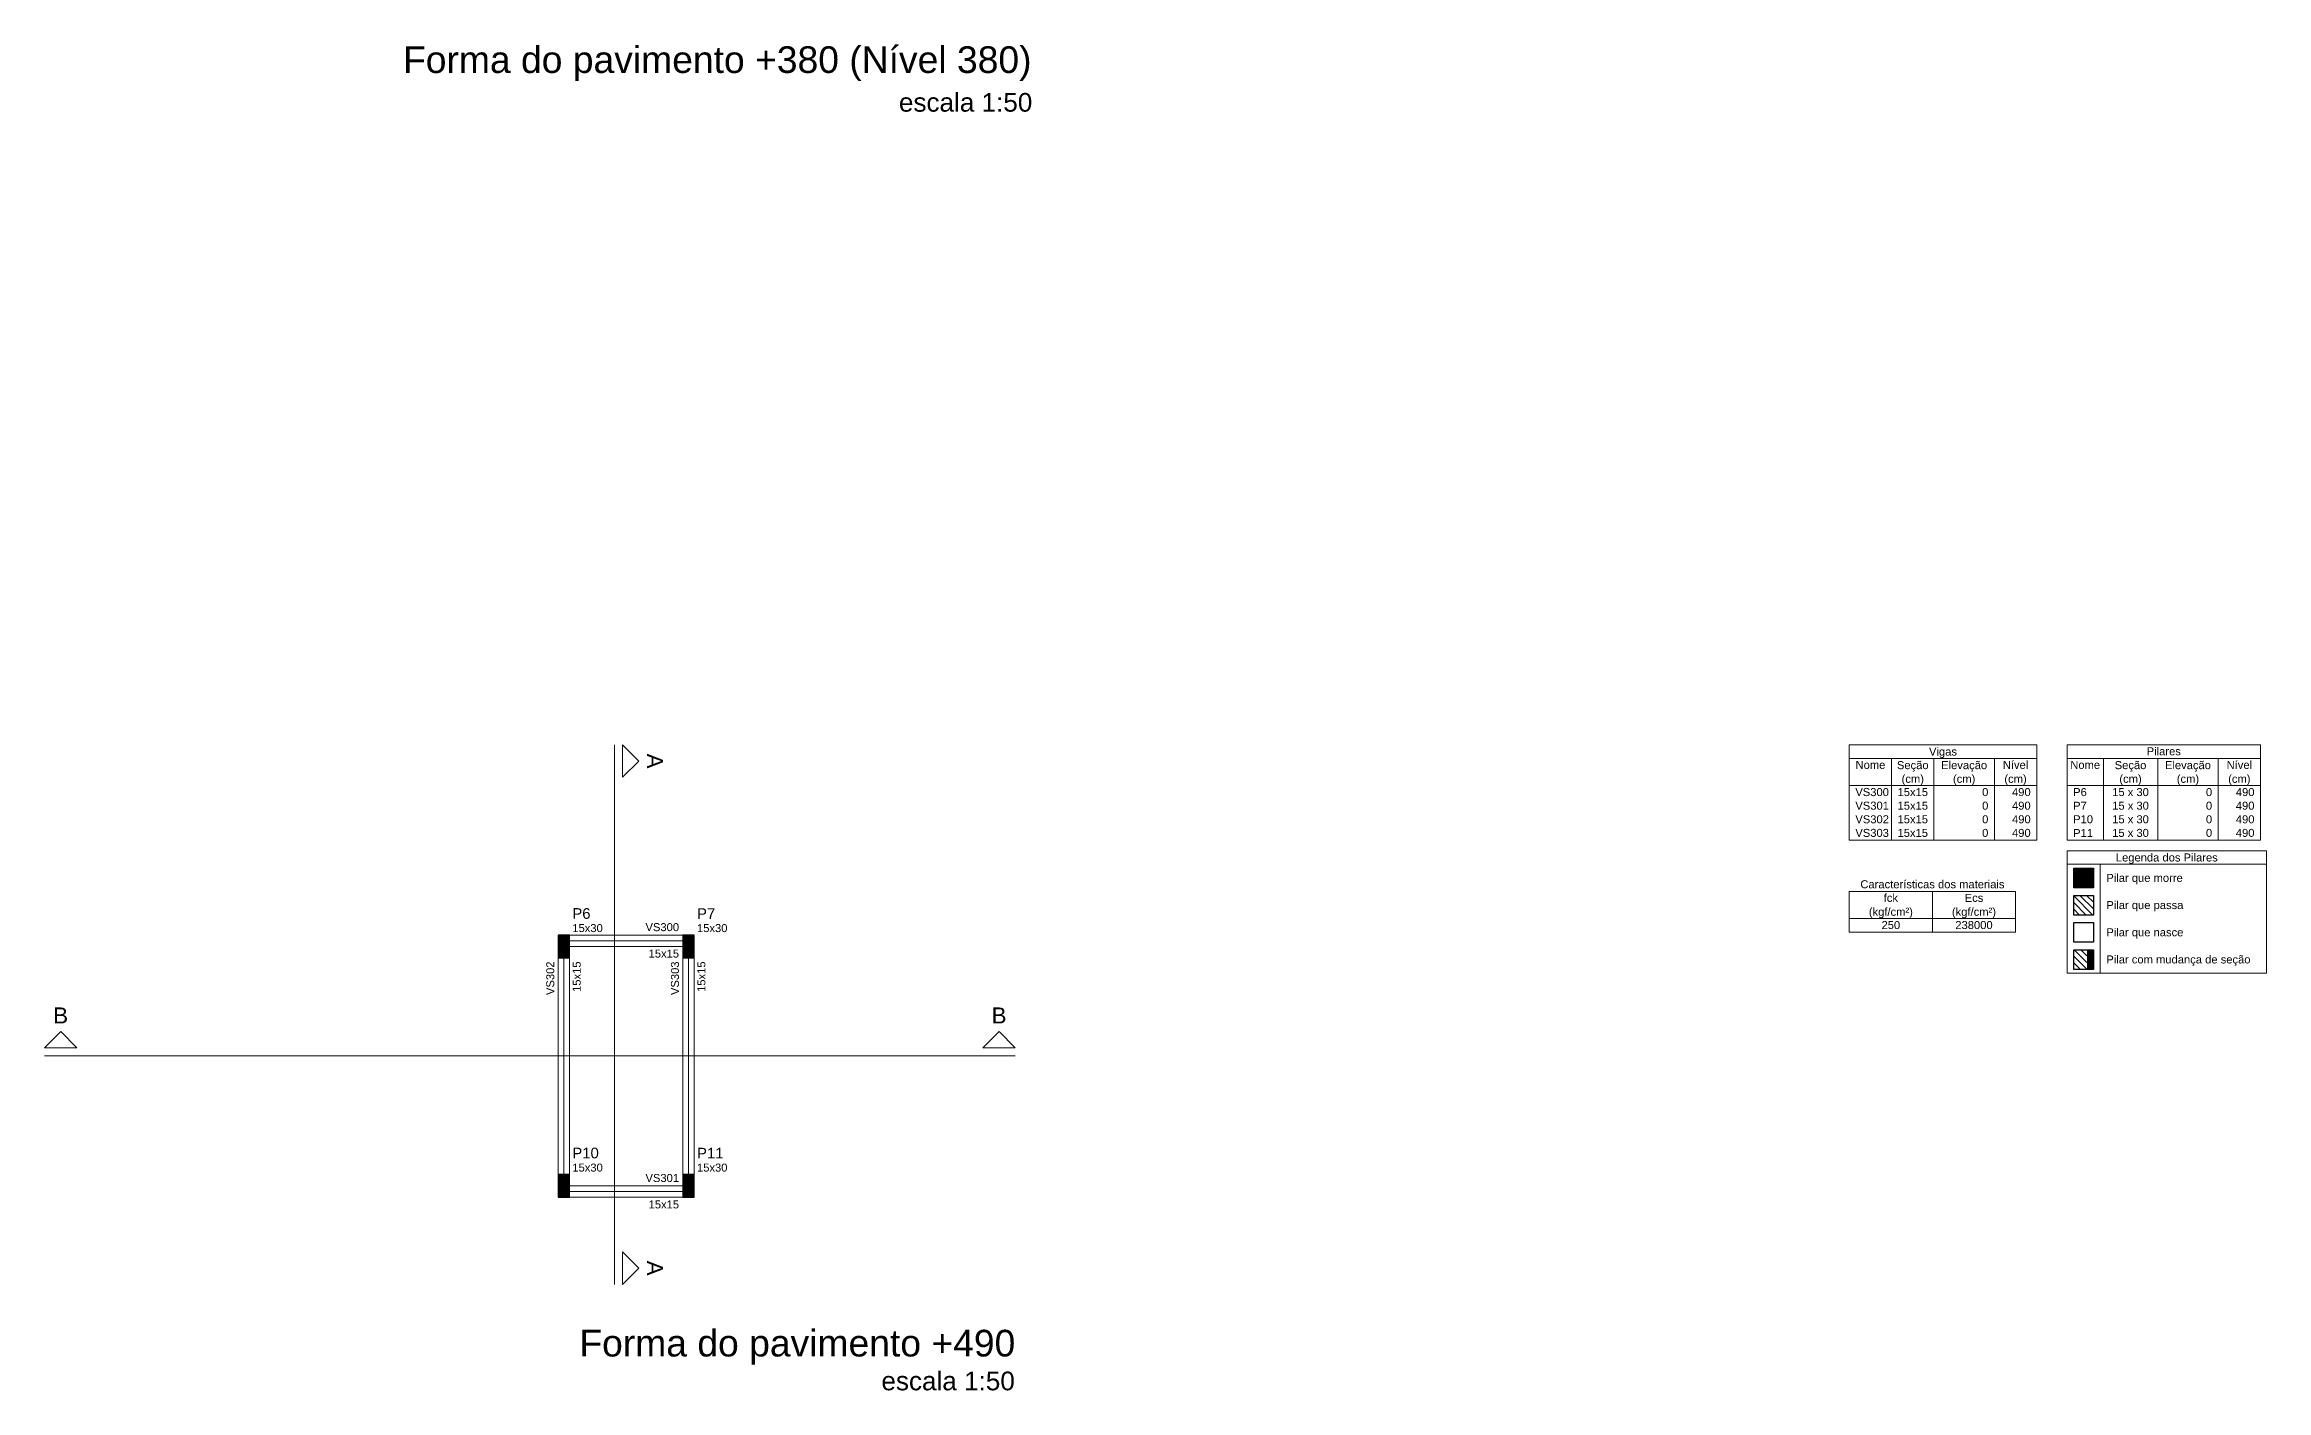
# Model space of a CAD drawing. Header units: inches. Extents: x -52 to 802, y -168 to 85.
# Drawn here: x 21.4 to 80.2, y -95 to -59.4 of the extents above; entities that cross this region are included whole.
import ezdxf

# ---------------------------------------------------------------- set-up
doc = ezdxf.new("R2010")
doc.units = ezdxf.units.IN
doc.header["$MEASUREMENT"] = 0
doc.linetypes.add('DOT2', pattern=[3.175, 0, -3.175])
for name, color, linetype, lineweight in [('FO-Cortes', 9, 'Continuous', 5), ('FO-Eixos', 5, 'Continuous', 5), ('FO-Hachuras dos pilares', 9, 'Continuous', 5), ('FO-Pilares', 4, 'Continuous', 30), ('FO-Textos das vigas', 7, 'Continuous', 5), ('FO-Textos dos pilares', 7, 'Continuous', 5), ('FO-Títulos', 1, 'Continuous', 20), ('FO-Vigas', 1, 'Continuous', 20), ('LC-Textos', 3, 'Continuous', 20)]:
    doc.layers.add(name, color=color, linetype=linetype, lineweight=lineweight)
doc.styles.add('Arial', font='arial.ttf')
pattern_1 = [(135, (48.85177, -83.1931), (-0.08838835, -0.08838835), [])]

msp = doc.modelspace()

# ---------------------------------------------------------------- hatches: boundary and pattern name
at = {"layer": 'FO-Hachuras dos pilares', "linetype": 'Continuous'}
for points in [[(75.1321, -81.6807), (75.1321, -81.1607), (75.6521, -81.1607), (75.6521, -81.6807), (75.1321, -81.6807)], [(35.314, -82.9303), (35.164, -82.9303), (35.014, -82.9303), (35.014, -83.2303), (35.014, -83.5303), (35.164, -83.5303), (35.314, -83.5303), (35.314, -83.2303)], [(38.314, -83.5303), (38.464, -83.5303), (38.614, -83.5303), (38.614, -83.2303), (38.614, -82.9303), (38.464, -82.9303), (38.314, -82.9303), (38.314, -83.2303)], [(75.4779, -83.8407), (75.4779, -83.3207), (75.6521, -83.3207), (75.6521, -83.8407), (75.4779, -83.8407)], [(35.014, -89.8703), (35.164, -89.8703), (35.314, -89.8703), (35.314, -89.5703), (35.314, -89.2703), (35.164, -89.2703), (35.014, -89.2703), (35.014, -89.5703)], [(38.614, -89.2703), (38.464, -89.2703), (38.314, -89.2703), (38.314, -89.5703), (38.314, -89.8703), (38.464, -89.8703), (38.614, -89.8703), (38.614, -89.5703)]]:
    msp.add_hatch(color=256, dxfattribs=at).paths.add_polyline_path(points)
h = msp.add_hatch(dxfattribs=at)
h.set_pattern_fill('ANSI31', color=256, angle=90, style=0)
h.set_pattern_definition(pattern_1)
h.paths.add_polyline_path([(75.1321, -82.4007), (75.1321, -81.8807), (75.6521, -81.8807), (75.6521, -82.4007), (75.1321, -82.4007)])
h = msp.add_hatch(dxfattribs=at)
h.set_pattern_fill('ANSI31', color=256, angle=90, style=0)
h.set_pattern_definition(pattern_1)
h.paths.add_polyline_path([(75.1321, -83.8407), (75.1321, -83.3207), (75.4779, -83.3207), (75.4779, -83.8407), (75.1321, -83.8407)])

# ---------------------------------------------------------------- linework, layer by layer
at = {"layer": 'FO-Cortes'}
for p, q in [((36.5052, -77.8949), (36.5052, -92.178)), ((21.4171, -86.1303), (47.1143, -86.1303))]:
    msp.add_line(p, q, dxfattribs=at)
at = {"layer": 'FO-Cortes', "linetype": 'Continuous'}
for points in [[(36.7202, -77.8949), (36.7202, -78.7549), (37.1502, -78.3249), (36.7202, -77.8949)], [(21.4171, -85.9153), (22.2771, -85.9153), (21.8471, -85.4853), (21.4171, -85.9153)], [(47.1143, -85.9153), (46.2543, -85.9153), (46.6843, -85.4853), (47.1143, -85.9153)], [(36.7202, -92.178), (36.7202, -91.318), (37.1502, -91.748), (36.7202, -92.178)]]:
    msp.add_lwpolyline(points, close=True, dxfattribs=at)
at = {"layer": 'FO-Eixos'}
for p, q in [((35.314, -83.0803), (38.314, -83.0803)), ((35.164, -89.2703), (35.164, -83.5303)), ((38.464, -89.2703), (38.464, -83.5303)), ((35.314, -89.7203), (38.314, -89.7203))]:
    msp.add_line(p, q, dxfattribs=at)
at = {"layer": 'FO-Pilares'}
for points in [[(75.1321, -81.6807), (75.1321, -81.1607), (75.6521, -81.1607), (75.6521, -81.6807), (75.1321, -81.6807)], [(75.1321, -82.4007), (75.1321, -81.8807), (75.6521, -81.8807), (75.6521, -82.4007), (75.1321, -82.4007)], [(75.1321, -83.1207), (75.1321, -82.6007), (75.6521, -82.6007), (75.6521, -83.1207), (75.1321, -83.1207)], [(35.314, -82.9303), (35.164, -82.9303), (35.014, -82.9303), (35.014, -83.2303), (35.014, -83.5303), (35.164, -83.5303), (35.314, -83.5303), (35.314, -83.2303), (35.314, -82.9303)], [(38.314, -83.5303), (38.464, -83.5303), (38.614, -83.5303), (38.614, -83.2303), (38.614, -82.9303), (38.464, -82.9303), (38.314, -82.9303), (38.314, -83.2303), (38.314, -83.5303)], [(75.1321, -83.8407), (75.1321, -83.3207), (75.6521, -83.3207), (75.6521, -83.8407), (75.1321, -83.8407)], [(35.014, -89.8703), (35.164, -89.8703), (35.314, -89.8703), (35.314, -89.5703), (35.314, -89.2703), (35.164, -89.2703), (35.014, -89.2703), (35.014, -89.5703), (35.014, -89.8703)], [(38.614, -89.2703), (38.464, -89.2703), (38.314, -89.2703), (38.314, -89.5703), (38.314, -89.8703), (38.464, -89.8703), (38.614, -89.8703), (38.614, -89.5703), (38.614, -89.2703)]]:
    msp.add_lwpolyline(points, close=True, dxfattribs=at)
at = {"layer": 'FO-Textos das vigas'}
for p, q in [((69.1883, -77.8949), (74.1483, -77.8949)), ((69.1883, -77.8949), (69.1883, -80.4149)), ((74.1483, -77.8949), (74.1483, -80.4149)), ((69.1883, -78.2549), (74.1483, -78.2549)), ((70.3083, -78.2549), (70.3083, -80.4149)), ((71.4283, -78.2549), (71.4283, -80.4149)), ((73.0283, -78.2549), (73.0283, -80.4149)), ((69.1883, -78.9749), (74.1483, -78.9749)), ((69.1883, -80.4149), (74.1483, -80.4149)), ((74.9521, -80.6976), (80.2321, -80.6976)), ((74.9521, -80.6976), (74.9521, -83.9376)), ((74.9521, -81.0576), (80.2321, -81.0576)), ((75.8321, -81.0576), (75.8321, -83.9376)), ((80.2321, -80.6976), (80.2321, -83.9376)), ((69.1883, -81.7749), (73.5883, -81.7749)), ((69.1883, -81.7749), (69.1883, -82.8549)), ((71.3883, -81.7749), (71.3883, -82.8549)), ((73.5883, -81.7749), (73.5883, -82.8549)), ((69.1883, -82.4949), (73.5883, -82.4949)), ((69.1883, -82.8549), (73.5883, -82.8549)), ((74.9521, -83.9376), (80.2321, -83.9376))]:
    msp.add_line(p, q, dxfattribs=at)
at = {"layer": 'FO-Textos dos pilares'}
for p, q in [((74.9521, -77.8949), (80.0721, -77.8949)), ((74.9521, -77.8949), (74.9521, -80.4149)), ((80.0721, -77.8949), (80.0721, -80.4149)), ((74.9521, -78.2549), (80.0721, -78.2549)), ((75.9121, -78.2549), (75.9121, -80.4149)), ((77.3521, -78.2549), (77.3521, -80.4149)), ((78.9521, -78.2549), (78.9521, -80.4149)), ((74.9521, -78.9749), (80.0721, -78.9749)), ((74.9521, -80.4149), (80.0721, -80.4149))]:
    msp.add_line(p, q, dxfattribs=at)
at = {"layer": 'FO-Vigas'}
for p, q in [((35.314, -82.9303), (38.314, -82.9303)), ((35.314, -83.2303), (38.314, -83.2303)), ((35.014, -89.2703), (35.014, -83.5303)), ((35.314, -89.2703), (35.314, -83.5303)), ((38.314, -89.2703), (38.314, -83.5303)), ((38.614, -89.2703), (38.614, -83.5303)), ((35.314, -89.5703), (38.314, -89.5703)), ((35.314, -89.8703), (38.314, -89.8703))]:
    msp.add_line(p, q, dxfattribs=at)

# ---------------------------------------------------------------- texts
at = {"layer": 'FO-Cortes', "linetype": 'DOT2', "ltscale": 0.05, "char_height": 0.4236, "width": 0.793288, "attachment_point": 8, "rotation": 270, "line_spacing_factor": 0.798, "style": 'Arial'}
for insert in [(37.3652, -78.3249), (37.3652, -91.748)]:
    msp.add_mtext('A', dxfattribs=dict(at, insert=insert))
at = {"layer": 'FO-Cortes', "linetype": 'DOT2', "ltscale": 0.05, "char_height": 0.4236, "width": 0.793288, "attachment_point": 8, "line_spacing_factor": 0.798, "style": 'Arial'}
for insert in [(21.8471, -85.2703), (46.6843, -85.2703)]:
    msp.add_mtext('B', dxfattribs=dict(at, insert=insert))
at = {"layer": 'FO-Textos das vigas', "linetype": 'Continuous', "char_height": 0.2118, "line_spacing_factor": 0.798, "style": 'Arial'}
for s, insert, width, attachment_point in [('Vigas', (71.668, -78.2443), 1.495849, 8), ('Nome', (69.7483, -78.5349), 1.591886, 8), ('Seção', (70.868, -78.6043), 1.693743, 8), ('(cm)', (70.868, -78.9643), 1.193187, 8), ('Elevação', (72.228, -78.6043), 2.459128, 8), ('(cm)', (72.228, -78.9643), 1.193187, 8), ('Nível', (73.5883, -78.5349), 1.361979, 8), ('(cm)', (73.588, -78.9643), 1.193187, 8), ('VS300', (69.3483, -79.2549), 1.79269, 7), ('VS301', (69.3483, -79.6149), 1.79269, 7), ('15x15', (70.8683, -79.2549), 1.620988, 8), ('15x15', (70.8683, -79.6149), 1.620988, 8), ('0', (72.8683, -79.2549), 0.331764, 9), ('0', (72.8683, -79.6149), 0.331764, 9), ('490', (73.9883, -79.2549), 0.995292, 9), ('490', (73.9883, -79.6149), 0.995292, 9), ('VS302', (69.3483, -79.9749), 1.79269, 7), ('15x15', (70.8683, -79.9749), 1.620988, 8), ('0', (72.8683, -79.9749), 0.331764, 9), ('490', (73.9883, -79.9749), 0.995292, 9), ('VS303', (69.3483, -80.3349), 1.79269, 7), ('15x15', (70.8683, -80.3349), 1.620988, 8), ('0', (72.8683, -80.3349), 0.331764, 9), ('490', (73.9883, -80.3349), 0.995292, 9), ('Legenda dos Pilares', (77.5918, -81.0471), 5.445005, 8), ('Características dos materiais', (71.3883, -81.6949), 7.703329, 8), ('Pilar que morre', (75.9918, -81.5871), 4.080116, 7), ('(kgf/cm²)', (70.288, -82.4843), 2.354361, 8), ('fck', (70.2883, -82.0549), 0.765386, 8), ('(kgf/cm²)', (72.488, -82.4843), 2.354361, 8), ('Ecs', (72.4883, -82.0549), 0.998202, 8), ('Pilar que passa', (75.9918, -82.3071), 4.117949, 7), ('250', (70.2883, -82.7749), 0.995292, 8), ('238000', (72.4883, -82.7749), 1.990584, 8), ('Pilar que nasce', (75.9918, -83.0271), 4.117949, 7), ('Pilar com mudança de seção', (75.9918, -83.7471), 7.703329, 7)]:
    msp.add_mtext(s, dxfattribs=dict(at, insert=insert, width=width, attachment_point=attachment_point))
at = {"layer": 'FO-Textos das vigas', "linetype": 'DOT2', "ltscale": 0.05, "char_height": 0.2118, "attachment_point": 9, "line_spacing_factor": 0.798, "style": 'Arial'}
for s, insert, width in [('VS300', (38.214, -82.8303), 1.79269), ('15x15', (38.214, -83.5303), 1.620988), ('VS301', (38.214, -89.4703), 1.79269), ('15x15', (38.214, -90.1703), 1.620988)]:
    msp.add_mtext(s, dxfattribs=dict(at, insert=insert, width=width))
at = {"layer": 'FO-Textos das vigas', "linetype": 'DOT2', "ltscale": 0.05, "char_height": 0.2118, "attachment_point": 9, "rotation": 90, "line_spacing_factor": 0.798, "style": 'Arial'}
for s, insert, width in [('VS302', (34.914, -83.6303), 1.79269), ('15x15', (35.614, -83.6303), 1.620988), ('VS303', (38.214, -83.6303), 1.79269), ('15x15', (38.914, -83.6303), 1.620988)]:
    msp.add_mtext(s, dxfattribs=dict(at, insert=insert, width=width))
at = {"layer": 'FO-Textos dos pilares', "linetype": 'Continuous', "char_height": 0.2118, "line_spacing_factor": 0.798, "style": 'Arial'}
for s, insert, width, attachment_point in [('Pilares', (77.5121, -78.1749), 1.827613, 8), ('Nome', (75.4321, -78.5349), 1.591886, 8), ('Seção', (76.6318, -78.6043), 1.693743, 8), ('(cm)', (76.6318, -78.9643), 1.193187, 8), ('Elevação', (78.1518, -78.6043), 2.459128, 8), ('(cm)', (78.1518, -78.9643), 1.193187, 8), ('Nível', (79.5121, -78.5349), 1.361979, 8), ('(cm)', (79.5118, -78.9643), 1.193187, 8), ('P6', (75.1121, -79.2549), 0.730463, 7), ('15 x 30', (76.6321, -79.2549), 1.952752, 8), ('15 x 30', (76.6321, -79.6149), 1.952752, 8), ('0', (78.7921, -79.2549), 0.331764, 9), ('0', (78.7921, -79.6149), 0.331764, 9), ('490', (79.9121, -79.2549), 0.995292, 9), ('490', (79.9121, -79.6149), 0.995292, 9), ('P7', (75.1121, -79.6149), 0.730463, 7), ('P10', (75.1121, -79.9749), 0.730463, 7), ('15 x 30', (76.6321, -79.9749), 1.952752, 8), ('0', (78.7921, -79.9749), 0.331764, 9), ('490', (79.9121, -79.9749), 0.995292, 9), ('P11', (75.1121, -80.3349), 1.062227, 7), ('15 x 30', (76.6321, -80.3349), 1.952752, 8), ('0', (78.7921, -80.3349), 0.331764, 9), ('490', (79.9121, -80.3349), 0.995292, 9)]:
    msp.add_mtext(s, dxfattribs=dict(at, insert=insert, width=width, attachment_point=attachment_point))
at = {"layer": 'FO-Textos dos pilares', "linetype": 'DOT2', "ltscale": 0.05, "attachment_point": 7, "line_spacing_factor": 0.798, "style": 'Arial'}
for s, insert, char_height, width in [('P6', (35.389, -82.5053), 0.2824, 0.97144), ('P7', (38.689, -82.5053), 0.2824, 0.97144), ('15x30', (35.389, -82.8553), 0.2118, 1.620988), ('15x30', (38.689, -82.8553), 0.2118, 1.620988), ('P10', (35.389, -88.8453), 0.2824, 0.97144), ('P11', (38.689, -88.8453), 0.2824, 1.412653), ('15x30', (35.389, -89.1953), 0.2118, 1.620988), ('15x30', (38.689, -89.1953), 0.2118, 1.620988)]:
    msp.add_mtext(s, dxfattribs=dict(at, insert=insert, char_height=char_height, width=width))
at = {"layer": 'FO-Títulos', "linetype": 'Continuous', "insert": (47.5437, -60.3233), "char_height": 0.706, "width": 33.426025, "attachment_point": 9, "line_spacing_factor": 0.798, "style": 'Arial'}
msp.add_mtext('Forma do pavimento +380 (Nível 380)', dxfattribs=at)
at = {"layer": 'FO-Títulos', "linetype": 'DOT2', "ltscale": 0.05, "insert": (47.114, -94.2993), "char_height": 0.706, "width": 23.185682, "attachment_point": 9, "line_spacing_factor": 0.798, "style": 'Arial'}
msp.add_mtext('Forma do pavimento +490', dxfattribs=at)
at = {"layer": 'LC-Textos', "linetype": 'Continuous', "char_height": 0.4942, "width": 3.464164, "attachment_point": 7, "line_spacing_factor": 0.798, "style": 'Arial'}
for insert in [(44.0337, -61.1416), (43.5705, -94.9887)]:
    msp.add_mtext('escala 1:50', dxfattribs=dict(at, insert=insert))

doc.saveas('drawing.dxf')
